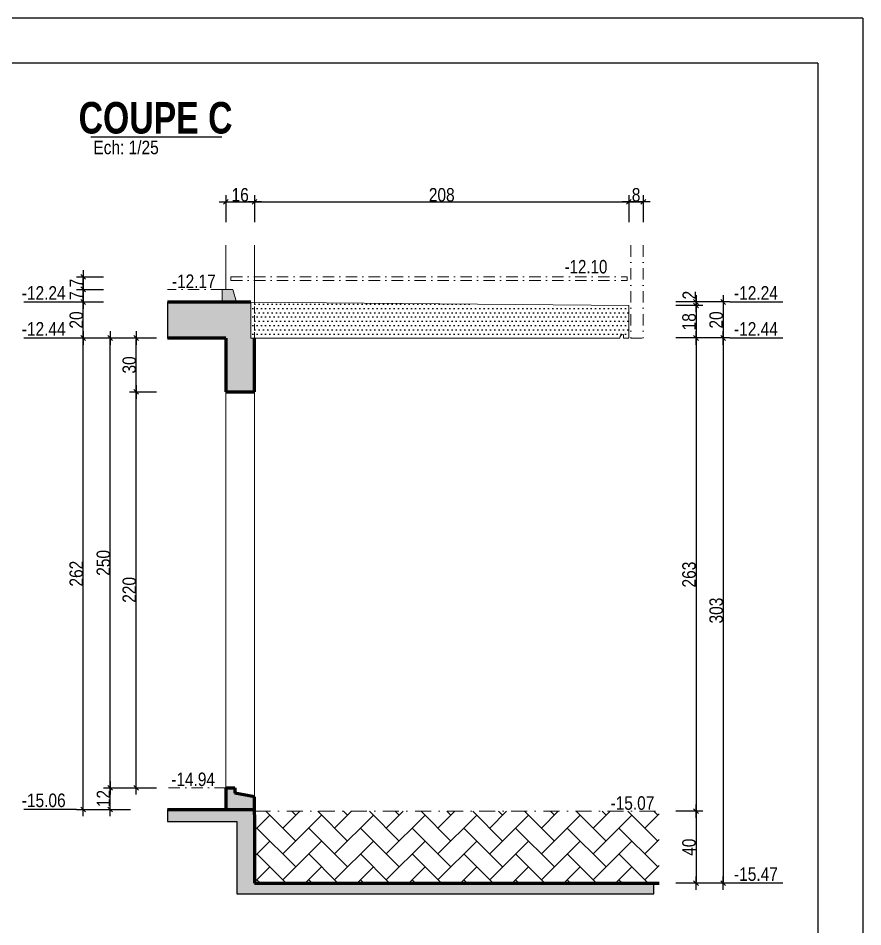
# Model space of a CAD drawing. Header units: millimetres. Extents: x -22 to 27383, y -3644 to 590.
# Drawn here: x 26444 to 27383, y -420 to 590 of the extents above; entities that cross this region are included whole.
import ezdxf
from ezdxf.enums import TextEntityAlignment as Align

# ---------------------------------------------------------------- set-up
doc = ezdxf.new("R2010")
doc.units = ezdxf.units.MM
doc.linetypes.add('CACHE', pattern=[9.525, 6.35, -3.175])
doc.linetypes.add('TIRETPTX2', pattern=[50.8, 25.4, -12.7, 0, -12.7])
for name, color, linetype in [('01-Cad 1', 2, 'Continuous'), ('01_cote_gen', 4, 'Continuous'), ('01_linteaux', 2, 'Continuous'), ('01_poch_BN', 9, 'Continuous'), ('01_poch_murs', 253, 'Continuous'), ('01_texte', 230, 'Continuous'), ('AA_COTES', 2, 'Continuous')]:
    doc.layers.add(name, color=color, linetype=linetype)
doc.layers.add('01_murs_coup', color=5, linetype='Continuous', lineweight=60)
doc.layers.add('01_tram_axes', color=2, linetype='TIRETPTX2', lineweight=9)
doc.styles.add('ARIAL NA', font='ARIALN.TTF')
doc.styles.add('impact', font='impact.ttf')
doc.styles.add('MATTE_TXT', font='arial.ttf')
doc.styles.add('STYLE2', font='ARIALN.TTF')
doc.dimstyles.new('JB25', dxfattribs={"dimscale": 0.1, "dimtxt": 150, "dimasz": 15, "dimexe": 0.1, "dimexo": 0.1, "dimgap": 0.09, "dimtad": 1, "dimdec": 1, "dimlfac": 0.5, "dimdsep": 46, "dimtxsty": 'STYLE2', "dimblk1": 'BOND_G', "dimblk2": 'BOND_D', "dimsah": 1, "dimcen": 1.5, "dimdle": 0.01, "dimse1": 1, "dimse2": 1, "dimclrd": 4, "dimclre": 2, "dimclrt": 6, "dimazin": 2, "dimtfac": 2.333333, "dimtdec": 1, "dimtix": 1, "dimtmove": 2, "dimatfit": 3, "dimldrblk": 'BOND_G', "dimfxl": 1, "dimtolj": 1, "dimtzin": 0, "dimarcsym": 0})

# ---------------------------------------------------------------- blocks, each defined once
blk = doc.blocks.new('BOND_G')
at = {"layer": 'AA_COTES', "color": 0}
for p, q in [((0, -5), (0, 15)), ((5, 0), (-5, 0)), ((1.77, 1.77), (-1.77, -1.77))]:
    blk.add_line(p, q, dxfattribs=at)
blk = doc.blocks.new('BOND_D')
at = {"layer": 'AA_COTES', "color": 0}
for p, q in [((5, 0), (-5, 0)), ((-1.77, -1.77), (1.77, 1.77)), ((0, 5), (0, -15))]:
    blk.add_line(p, q, dxfattribs=at)
blk = doc.blocks.new('*D2455')
at = {"layer": '01_cote_gen', "color": 4, "lineweight": -2, "transparency": 16777216}
blk.add_line((26708.1, 385.4), (27121.1, 385.4), dxfattribs=at)
at = {"layer": 'Defpoints', "color": 0, "transparency": 16777216}
for p in [(27122.6, 385.4), (26706.6, 320.6), (27122.6, 301.1)]:
    blk.add_point(p, dxfattribs=at)
at = {"layer": '01_cote_gen', "color": 4, "lineweight": -2, "transparency": 16777216, "xscale": 1.5, "yscale": 1.5, "zscale": 1.5, "rotation": 180}
blk.add_blockref('BOND_G', (26706.6, 385.4), dxfattribs=at)
at = {"layer": '01_cote_gen', "color": 4, "lineweight": -2, "transparency": 16777216, "xscale": 1.5, "yscale": 1.5, "zscale": 1.5}
blk.add_blockref('BOND_D', (27122.6, 385.4), dxfattribs=at)
at = {"layer": '01_cote_gen', "color": 6, "lineweight": 0, "transparency": 16777216, "insert": (26914.6, 393.1), "char_height": 15, "attachment_point": 5, "style": 'STYLE2'}
blk.add_mtext('\\A1;208', dxfattribs=at)
blk = doc.blocks.new('*D2457')
at = {"layer": '01_cote_gen', "color": 4, "lineweight": -2, "transparency": 16777216}
blk.add_line((27197.2, 268.6), (27197.2, 235.6), dxfattribs=at)
at = {"layer": 'Defpoints', "color": 0, "transparency": 16777216}
for p in [(27132.9, 270.1), (27132.9, 234.1), (27197.2, 234.1)]:
    blk.add_point(p, dxfattribs=at)
at = {"layer": '01_cote_gen', "color": 4, "lineweight": -2, "transparency": 16777216, "xscale": 1.5, "yscale": 1.5, "zscale": 1.5}
for name, p, rotation in [('BOND_G', (27197.2, 270.1), 90), ('BOND_D', (27197.2, 234.1), 270)]:
    blk.add_blockref(name, p, dxfattribs=dict(at, rotation=rotation))
at = {"layer": '01_cote_gen', "color": 6, "lineweight": 0, "transparency": 16777216, "insert": (27189.5, 252.1), "char_height": 15, "attachment_point": 5, "rotation": 90, "style": 'STYLE2'}
blk.add_mtext('\\A1;18', dxfattribs=at)
blk = doc.blocks.new('*D2458')
at = {"layer": '01_cote_gen', "color": 4, "lineweight": -2, "transparency": 16777216}
blk.add_line((27197.2, 272.6), (27197.2, 271.6), dxfattribs=at)
at = {"layer": 'Defpoints', "color": 0, "transparency": 16777216}
for p in [(26712.9, 274.1), (27132.9, 270.1), (27197.2, 270.1)]:
    blk.add_point(p, dxfattribs=at)
at = {"layer": '01_cote_gen', "color": 4, "lineweight": -2, "transparency": 16777216, "xscale": 1.5, "yscale": 1.5, "zscale": 1.5}
for name, p, rotation in [('BOND_G', (27197.2, 274.1), 90), ('BOND_D', (27197.2, 270.1), 270)]:
    blk.add_blockref(name, p, dxfattribs=dict(at, rotation=rotation))
at = {"layer": '01_cote_gen', "color": 6, "lineweight": 0, "transparency": 16777216, "insert": (27189.7, 281.7), "char_height": 15, "attachment_point": 5, "rotation": 90, "style": 'STYLE2'}
blk.add_mtext('\\A1;2', dxfattribs=at)
blk = doc.blocks.new('*D2456')
at = {"layer": '01_cote_gen', "color": 4, "lineweight": -2, "transparency": 16777216}
blk.add_line((27227.4, 272.6), (27227.4, 235.6), dxfattribs=at)
at = {"layer": 'Defpoints', "color": 0, "transparency": 16777216}
for p in [(27204.7, 274.1), (27204.7, 234.1), (27227.4, 234.1)]:
    blk.add_point(p, dxfattribs=at)
at = {"layer": '01_cote_gen', "color": 4, "lineweight": -2, "transparency": 16777216, "xscale": 1.5, "yscale": 1.5, "zscale": 1.5}
for name, p, rotation in [('BOND_G', (27227.4, 274.1), 90), ('BOND_D', (27227.4, 234.1), 270)]:
    blk.add_blockref(name, p, dxfattribs=dict(at, rotation=rotation))
at = {"layer": '01_cote_gen', "color": 6, "lineweight": 0, "transparency": 16777216, "insert": (27219.7, 254.1), "char_height": 15, "attachment_point": 5, "rotation": 90, "style": 'STYLE2'}
blk.add_mtext('\\A1;20', dxfattribs=at)
blk = doc.blocks.new('*D2459')
at = {"layer": '01_cote_gen', "color": 4, "lineweight": -2, "ltscale": 2, "transparency": 16777216}
blk.add_line((27124.1, 385.4), (27137.1, 385.4), dxfattribs=at)
at = {"layer": 'Defpoints', "color": 0, "ltscale": 2, "transparency": 16777216}
for p in [(27138.6, 385.4), (27122.6, 377.9), (27138.6, 337.1)]:
    blk.add_point(p, dxfattribs=at)
at = {"layer": '01_cote_gen', "color": 4, "lineweight": -2, "ltscale": 2, "transparency": 16777216, "xscale": 1.5, "yscale": 1.5, "zscale": 1.5, "rotation": 180}
blk.add_blockref('BOND_G', (27122.6, 385.4), dxfattribs=at)
at = {"layer": '01_cote_gen', "color": 4, "lineweight": -2, "ltscale": 2, "transparency": 16777216, "xscale": 1.5, "yscale": 1.5, "zscale": 1.5}
blk.add_blockref('BOND_D', (27138.6, 385.4), dxfattribs=at)
at = {"layer": '01_cote_gen', "color": 6, "lineweight": 0, "ltscale": 2, "transparency": 16777216, "insert": (27130.6, 393.1), "char_height": 15, "attachment_point": 5, "style": 'STYLE2'}
blk.add_mtext('\\A1;8', dxfattribs=at)
blk = doc.blocks.new('*D2461')
at = {"layer": '01_cote_gen', "color": 4, "lineweight": -2, "ltscale": 0.1, "transparency": 16777216}
blk.add_line((26516.1, 235.6), (26516.1, 272.6), dxfattribs=at)
at = {"layer": 'Defpoints', "color": 0, "ltscale": 0.1, "transparency": 16777216}
for p in [(26516.1, 274.1), (26559.4, 274.1), (26566.3, 234.1)]:
    blk.add_point(p, dxfattribs=at)
at = {"layer": '01_cote_gen', "color": 4, "lineweight": -2, "ltscale": 0.1, "transparency": 16777216, "xscale": 1.5, "yscale": 1.5, "zscale": 1.5}
for name, p, rotation in [('BOND_D', (26516.1, 274.1), 90), ('BOND_G', (26516.1, 234.1), 270)]:
    blk.add_blockref(name, p, dxfattribs=dict(at, rotation=rotation))
at = {"layer": '01_cote_gen', "color": 6, "ltscale": 0.1, "transparency": 16777216, "insert": (26508.5, 254.1), "char_height": 15, "attachment_point": 5, "rotation": 90, "style": 'STYLE2'}
blk.add_mtext('\\A1;20', dxfattribs=at)
blk = doc.blocks.new('*D2462')
at = {"layer": '01_cote_gen', "color": 4, "lineweight": -2, "ltscale": 0.1, "transparency": 16777216}
blk.add_line((26516.1, 275.6), (26516.1, 286.6), dxfattribs=at)
at = {"layer": 'Defpoints', "color": 0, "ltscale": 0.1, "transparency": 16777216}
for p in [(26516.1, 288.1), (26551.7, 288.1), (26551.7, 274.1)]:
    blk.add_point(p, dxfattribs=at)
at = {"layer": '01_cote_gen', "color": 4, "lineweight": -2, "ltscale": 0.1, "transparency": 16777216, "xscale": 1.5, "yscale": 1.5, "zscale": 1.5}
for name, p, rotation in [('BOND_D', (26516.1, 288.1), 90), ('BOND_G', (26516.1, 274.1), 270)]:
    blk.add_blockref(name, p, dxfattribs=dict(at, rotation=rotation))
at = {"layer": '01_cote_gen', "color": 6, "ltscale": 0.1, "transparency": 16777216, "insert": (26508.6, 281.1), "char_height": 15, "attachment_point": 5, "rotation": 90, "style": 'STYLE2'}
blk.add_mtext('\\A1;7', dxfattribs=at)
blk = doc.blocks.new('*D2460')
at = {"layer": '01_cote_gen', "color": 4, "lineweight": -2, "ltscale": 0.1, "transparency": 16777216}
blk.add_line((26516.1, 289.6), (26516.1, 300.6), dxfattribs=at)
at = {"layer": 'Defpoints', "color": 0, "ltscale": 0.1, "transparency": 16777216}
for p in [(26516.1, 302.1), (26637.9, 302.1), (26624.6, 288.1)]:
    blk.add_point(p, dxfattribs=at)
at = {"layer": '01_cote_gen', "color": 4, "lineweight": -2, "ltscale": 0.1, "transparency": 16777216, "xscale": 1.5, "yscale": 1.5, "zscale": 1.5}
for name, p, rotation in [('BOND_D', (26516.1, 302.1), 90), ('BOND_G', (26516.1, 288.1), 270)]:
    blk.add_blockref(name, p, dxfattribs=dict(at, rotation=rotation))
at = {"layer": '01_cote_gen', "color": 6, "ltscale": 0.1, "transparency": 16777216, "insert": (26508.6, 295.1), "char_height": 15, "attachment_point": 5, "rotation": 90, "style": 'STYLE2'}
blk.add_mtext('\\A1;7', dxfattribs=at)
blk = doc.blocks.new('*D2463')
at = {"layer": '01_cote_gen', "color": 4, "lineweight": -2, "transparency": 16777216}
blk.add_line((26676.1, 385.4), (26705.1, 385.4), dxfattribs=at)
at = {"layer": 'Defpoints', "color": 0, "transparency": 16777216}
for p in [(26706.6, 385.4), (26674.6, 337.1), (26706.6, 337.1)]:
    blk.add_point(p, dxfattribs=at)
at = {"layer": '01_cote_gen', "color": 4, "lineweight": -2, "transparency": 16777216, "xscale": 1.5, "yscale": 1.5, "zscale": 1.5, "rotation": 180}
blk.add_blockref('BOND_G', (26674.6, 385.4), dxfattribs=at)
at = {"layer": '01_cote_gen', "color": 4, "lineweight": -2, "transparency": 16777216, "xscale": 1.5, "yscale": 1.5, "zscale": 1.5}
blk.add_blockref('BOND_D', (26706.6, 385.4), dxfattribs=at)
at = {"layer": '01_cote_gen', "color": 6, "lineweight": 0, "transparency": 16777216, "insert": (26690.6, 393.1), "char_height": 15, "attachment_point": 5, "style": 'STYLE2'}
blk.add_mtext('\\A1;16', dxfattribs=at)
blk = doc.blocks.new('*D2464')
at = {"layer": '01_cote_gen', "color": 4, "lineweight": -2, "transparency": 16777216}
blk.add_line((26516.1, -288.4), (26516.1, 232.6), dxfattribs=at)
at = {"layer": 'Defpoints', "color": 0, "transparency": 16777216}
for p in [(26516.1, 234.1), (26538.6, 234.1), (26575, -289.9)]:
    blk.add_point(p, dxfattribs=at)
at = {"layer": '01_cote_gen', "color": 4, "lineweight": -2, "transparency": 16777216, "xscale": 1.5, "yscale": 1.5, "zscale": 1.5}
for name, p, rotation in [('BOND_D', (26516.1, 234.1), 90), ('BOND_G', (26516.1, -289.9), 270)]:
    blk.add_blockref(name, p, dxfattribs=dict(at, rotation=rotation))
at = {"layer": '01_cote_gen', "color": 6, "transparency": 16777216, "insert": (26508.5, -27.9), "char_height": 15, "attachment_point": 5, "rotation": 90, "style": 'STYLE2'}
blk.add_mtext('\\A1;262', dxfattribs=at)
blk = doc.blocks.new('*D2465')
at = {"layer": '01_cote_gen', "color": 4, "lineweight": -2, "transparency": 16777216}
blk.add_line((26546.2, -288.4), (26546.2, -267.4), dxfattribs=at)
at = {"layer": 'Defpoints', "color": 0, "transparency": 16777216}
for p in [(26546.2, -265.9), (26609.1, -265.9), (26610.4, -289.9)]:
    blk.add_point(p, dxfattribs=at)
at = {"layer": '01_cote_gen', "color": 4, "lineweight": -2, "transparency": 16777216, "xscale": 1.5, "yscale": 1.5, "zscale": 1.5}
for name, p, rotation in [('BOND_D', (26546.2, -265.9), 90), ('BOND_G', (26546.2, -289.9), 270)]:
    blk.add_blockref(name, p, dxfattribs=dict(at, rotation=rotation))
at = {"layer": '01_cote_gen', "color": 6, "transparency": 16777216, "insert": (26538.7, -277.9), "char_height": 15, "attachment_point": 5, "rotation": 90, "style": 'STYLE2'}
blk.add_mtext('\\A1;12', dxfattribs=at)
blk = doc.blocks.new('*D2466')
at = {"layer": '01_cote_gen', "color": 4, "lineweight": -2, "transparency": 16777216}
blk.add_line((26546.2, -264.4), (26546.2, 232.6), dxfattribs=at)
at = {"layer": 'Defpoints', "color": 0, "transparency": 16777216}
for p in [(26538.6, 234.1), (26546.2, 234.1), (26553.7, -265.9)]:
    blk.add_point(p, dxfattribs=at)
at = {"layer": '01_cote_gen', "color": 4, "lineweight": -2, "transparency": 16777216, "xscale": 1.5, "yscale": 1.5, "zscale": 1.5}
for name, p, rotation in [('BOND_D', (26546.2, 234.1), 90), ('BOND_G', (26546.2, -265.9), 270)]:
    blk.add_blockref(name, p, dxfattribs=dict(at, rotation=rotation))
at = {"layer": '01_cote_gen', "color": 6, "transparency": 16777216, "insert": (26538.6, -15.9), "char_height": 15, "attachment_point": 5, "rotation": 90, "style": 'STYLE2'}
blk.add_mtext('\\A1;250', dxfattribs=at)
blk = doc.blocks.new('*D2467')
at = {"layer": '01_cote_gen', "color": 4, "lineweight": -2, "transparency": 16777216}
blk.add_line((27227.4, 232.6), (27227.4, -370.4), dxfattribs=at)
at = {"layer": 'Defpoints', "color": 0, "transparency": 16777216}
for p in [(27174.7, 234.1), (27202.1, -371.9), (27227.4, -371.9)]:
    blk.add_point(p, dxfattribs=at)
at = {"layer": '01_cote_gen', "color": 4, "lineweight": -2, "transparency": 16777216, "xscale": 1.5, "yscale": 1.5, "zscale": 1.5}
for name, p, rotation in [('BOND_G', (27227.4, 234.1), 90), ('BOND_D', (27227.4, -371.9), 270)]:
    blk.add_blockref(name, p, dxfattribs=dict(at, rotation=rotation))
at = {"layer": '01_cote_gen', "color": 6, "transparency": 16777216, "insert": (27219.7, -68.9), "char_height": 15, "attachment_point": 5, "rotation": 90, "style": 'STYLE2'}
blk.add_mtext('\\A1;303', dxfattribs=at)
blk = doc.blocks.new('*D2468')
at = {"layer": '01_cote_gen', "color": 4, "lineweight": -2, "transparency": 16777216}
blk.add_line((27197.2, 232.6), (27197.2, -290.4), dxfattribs=at)
at = {"layer": 'Defpoints', "color": 0, "transparency": 16777216}
for p in [(27174.7, 234.1), (27137.5, -291.9), (27197.2, -291.9)]:
    blk.add_point(p, dxfattribs=at)
at = {"layer": '01_cote_gen', "color": 4, "lineweight": -2, "transparency": 16777216, "xscale": 1.5, "yscale": 1.5, "zscale": 1.5}
for name, p, rotation in [('BOND_G', (27197.2, 234.1), 90), ('BOND_D', (27197.2, -291.9), 270)]:
    blk.add_blockref(name, p, dxfattribs=dict(at, rotation=rotation))
at = {"layer": '01_cote_gen', "color": 6, "transparency": 16777216, "insert": (27189.5, -28.9), "char_height": 15, "attachment_point": 5, "rotation": 90, "style": 'STYLE2'}
blk.add_mtext('\\A1;263', dxfattribs=at)
blk = doc.blocks.new('*D2469')
at = {"layer": '01_cote_gen', "color": 4, "lineweight": -2, "transparency": 16777216}
blk.add_line((27197.2, -293.4), (27197.2, -370.4), dxfattribs=at)
at = {"layer": 'Defpoints', "color": 0, "transparency": 16777216}
for p in [(27121.3, -291.9), (27121.3, -371.9), (27197.2, -371.9)]:
    blk.add_point(p, dxfattribs=at)
at = {"layer": '01_cote_gen', "color": 4, "lineweight": -2, "transparency": 16777216, "xscale": 1.5, "yscale": 1.5, "zscale": 1.5}
for name, p, rotation in [('BOND_G', (27197.2, -291.9), 90), ('BOND_D', (27197.2, -371.9), 270)]:
    blk.add_blockref(name, p, dxfattribs=dict(at, rotation=rotation))
at = {"layer": '01_cote_gen', "color": 6, "transparency": 16777216, "insert": (27189.5, -331.9), "char_height": 15, "attachment_point": 5, "rotation": 90, "style": 'STYLE2'}
blk.add_mtext('\\A1;40', dxfattribs=at)
blk = doc.blocks.new('*D2470')
at = {"layer": '01_cote_gen', "color": 4, "lineweight": -2, "transparency": 16777216}
blk.add_line((26575.1, -264.4), (26575.1, 172.6), dxfattribs=at)
at = {"layer": 'Defpoints', "color": 0, "transparency": 16777216}
for p in [(26575.1, 174.1), (26674.6, 174.1), (26609.8, -265.9)]:
    blk.add_point(p, dxfattribs=at)
at = {"layer": '01_cote_gen', "color": 4, "lineweight": -2, "transparency": 16777216, "xscale": 1.5, "yscale": 1.5, "zscale": 1.5}
for name, p, rotation in [('BOND_D', (26575.1, 174.1), 90), ('BOND_G', (26575.1, -265.9), 270)]:
    blk.add_blockref(name, p, dxfattribs=dict(at, rotation=rotation))
at = {"layer": '01_cote_gen', "color": 6, "transparency": 16777216, "insert": (26567.4, -45.9), "char_height": 15, "attachment_point": 5, "rotation": 90, "style": 'STYLE2'}
blk.add_mtext('\\A1;220', dxfattribs=at)
blk = doc.blocks.new('*D2471')
at = {"layer": '01_cote_gen', "color": 4, "lineweight": -2, "transparency": 16777216}
blk.add_line((26575.1, 175.6), (26575.1, 232.6), dxfattribs=at)
at = {"layer": 'Defpoints', "color": 0, "transparency": 16777216}
for p in [(26568.7, 234.1), (26575.1, 234.1), (26597.6, 174.1)]:
    blk.add_point(p, dxfattribs=at)
at = {"layer": '01_cote_gen', "color": 4, "lineweight": -2, "transparency": 16777216, "xscale": 1.5, "yscale": 1.5, "zscale": 1.5}
for name, p, rotation in [('BOND_D', (26575.1, 234.1), 90), ('BOND_G', (26575.1, 174.1), 270)]:
    blk.add_blockref(name, p, dxfattribs=dict(at, rotation=rotation))
at = {"layer": '01_cote_gen', "color": 6, "transparency": 16777216, "insert": (26567.4, 204.1), "char_height": 15, "attachment_point": 5, "rotation": 90, "style": 'STYLE2'}
blk.add_mtext('\\A1;30', dxfattribs=at)

msp = doc.modelspace()

# ---------------------------------------------------------------- hatches: boundary and pattern name
at = {"layer": '01_poch_BN'}
h = msp.add_hatch(color=256, dxfattribs=at)
h.dxf.hatch_style = 1
h.paths.add_polyline_path([(26702.59, 274.05), (26609.75, 274.05), (26609.75, 234.05), (26674.59, 234.05), (26674.59, 174.05), (26706.59, 174.05), (26706.59, 234.05), (26702.59, 234.05)])
h.paths.add_polyline_path([(26682.59, 288.05), (26670.59, 288.05), (26670.59, 274.05), (26686.59, 274.05)])
h = msp.add_hatch(color=256, dxfattribs=at)
h.dxf.hatch_style = 1
h.paths.add_polyline_path([(26706.59, -295.95), (26706.59, -289.95), (26609.75, -289.95), (26609.75, -303.51), (26686.71, -303.51), (26686.71, -383.8), (27150.36, -383.8), (27150.36, -371.95), (26706.59, -371.95)])
h.paths.add_polyline_path([(26706.59, -275.95), (26684.59, -271.95), (26684.59, -265.95), (26674.59, -265.95), (26674.59, -289.95), (26706.59, -289.95)])
at = {"layer": '01_poch_murs', "ltscale": 5}
h = msp.add_hatch(dxfattribs=at)
h.set_pattern_fill('DOTS', color=256, scale=3)
h.set_pattern_definition([(0, (2889.7094, 23579.402), (2.38125, 4.7625), [0, -4.7625])])
edge = h.paths.add_edge_path()
edge.add_line((27122.59, 270.05), (26702.59, 274.05))
edge.add_line((26702.59, 274.05), (26702.59, 234.05))
edge.add_line((26702.59, 234.05), (27096.59, 234.05))
edge.add_arc((27100.59, 234.05), 4, 90, 180, ccw=False)
edge.add_line((27100.59, 238.05), (27100.59, 234.05))
edge.add_line((27100.59, 234.05), (27122.59, 234.05))
edge.add_line((27122.59, 234.05), (27122.59, 270.05))
at = {"layer": '01_poch_murs'}
h = msp.add_hatch(dxfattribs=at)
h.set_pattern_fill('AR-HBONE', color=256, scale=0.2)
h.set_pattern_definition([(45, (-274.632, 5.367), (3e-15, 28.73682), [60.96, -20.32]), (135, (-260.264, 19.735), (3e-15, 28.73682), [60.96, -20.32])])
h.paths.add_polyline_path([(27156.29, -291.95), (26706.59, -291.95), (26706.59, -295.95), (26706.59, -371.95), (27156.29, -371.95)])

# ---------------------------------------------------------------- linework, layer by layer
at = {"layer": '01-Cad 1'}
for p, q in [((27382.59, 589.54), (21255.74, 589.54)), ((27382.59, 589.54), (27382.59, -2125.46)), ((27332.59, 539.54), (21305.74, 539.54)), ((27332.59, 539.54), (27332.59, -2125.46))]:
    msp.add_line(p, q, dxfattribs=at)
at = {"layer": '01_linteaux', "lineweight": 0}
for p, q in [((26674.59, 337.11), (26674.59, 288.05)), ((26706.59, 337.11), (26706.59, 274.02)), ((26674.59, -265.95), (26674.59, 174.05)), ((26706.59, -275.95), (26706.59, 174.05))]:
    msp.add_line(p, q, dxfattribs=at)
at = {"layer": '01_linteaux', "linetype": 'CACHE', "lineweight": 0}
msp.add_line((26706.59, 234.05), (26706.59, 274.02), dxfattribs=at)
at = {"layer": '01_murs_coup', "linetype": 'Continuous', "lineweight": 0}
for p, q in [((26670.59, 288.05), (26682.59, 288.05)), ((26670.59, 288.05), (26670.59, 274.05)), ((26682.59, 288.05), (26686.59, 274.05)), ((26702.59, 274.05), (26702.59, 234.05)), ((26702.59, 274.05), (27122.59, 270.05)), ((27122.59, 270.05), (27122.59, 234.05)), ((26702.59, 234.05), (27112.59, 234.05)), ((27116.59, 238.05), (27116.59, 234.05)), ((27116.59, 234.05), (27122.59, 234.05))]:
    msp.add_line(p, q, dxfattribs=at)
at = {"layer": '01_murs_coup'}
for p, q in [((26702.59, 274.05), (26609.75, 274.05)), ((26674.59, 234.05), (26609.75, 234.05)), ((26674.59, 234.05), (26674.59, 174.05)), ((26706.59, 174.05), (26706.59, 234.05)), ((26674.59, 174.05), (26706.59, 174.05)), ((26674.59, -265.95), (26684.59, -265.95)), ((26674.59, -265.95), (26674.59, -289.95)), ((26684.59, -265.95), (26684.59, -271.95)), ((26706.59, -275.95), (26684.59, -271.95)), ((26706.59, -295.95), (26706.59, -275.95)), ((26609.75, -289.95), (26706.59, -289.95)), ((26706.59, -295.95), (26706.59, -371.95)), ((26706.59, -371.95), (27156.29, -371.95))]:
    msp.add_line(p, q, dxfattribs=at)
at = {"layer": '01_murs_coup', "linetype": 'Continuous', "lineweight": 0}
msp.add_arc((27116.59, 234.05), 4, 90, 180, dxfattribs=at)
at = {"layer": '01_poch_BN', "ltscale": 0.1}
msp.add_line((26609.75, 274.05), (26609.75, 234.05), dxfattribs=at)
at = {"layer": '01_poch_BN'}
for p, q in [((26609.75, -289.95), (26609.75, -303.51)), ((26609.75, -303.51), (26686.71, -303.51)), ((26686.71, -303.51), (26686.71, -383.8)), ((27150.36, -383.8), (27150.36, -371.95)), ((26686.71, -383.8), (27150.36, -383.8))]:
    msp.add_line(p, q, dxfattribs=at)
at = {"layer": '01_texte'}
for p, q in [((26524.72, 457.75), (26670.32, 457.75)), ((26508.62, 274.05), (26450.3, 274.05)), ((27293.69, 274.05), (27234.86, 274.05)), ((26508.62, 234.05), (26450.3, 234.05)), ((27293.69, 234.05), (27234.86, 234.05)), ((26508.62, -289.95), (26450.3, -289.95)), ((27293.69, -371.95), (27234.86, -371.95))]:
    msp.add_line(p, q, dxfattribs=at)
at = {"layer": '01_tram_axes', "ltscale": 0.5}
for p, q in [((27124.59, 337.11), (27124.59, 234.05)), ((27138.59, 337.11), (27138.59, 234.05)), ((26680.37, 302.05), (27120.59, 302.05)), ((26680.37, 302.05), (26680.37, 298.05)), ((26680.37, 298.05), (27120.59, 298.05)), ((27120.59, 302.05), (27120.59, 298.05)), ((26670.59, 288.05), (26609.75, 288.05)), ((27124.59, 234.05), (27138.59, 234.05)), ((26674.59, -265.95), (26609.75, -265.95))]:
    msp.add_line(p, q, dxfattribs=at)
at = {"layer": '01_tram_axes', "ltscale": 0.7}
msp.add_line((26706.59, -291.95), (27156.29, -291.95), dxfattribs=at)

# ---------------------------------------------------------------- texts
at = {"layer": '01_texte', "style": 'impact'}
msp.add_text('COUPE C', height=35, dxfattribs=at).set_placement((26596.53, 478.85), align=Align.MIDDLE)
at = {"layer": '01_texte'}
for s, style, p in [('Ech: 1/25', 'STYLE2', (26527.45, 438.35)), ('-12.17', 'ARIAL NA', (26614.69, 289.62)), ('-12.24', 'ARIAL NA', (26447.88, 276.67)), ('-12.24', 'ARIAL NA', (27239.46, 276.67)), ('-12.44', 'ARIAL NA', (26447.88, 236.67)), ('-12.44', 'ARIAL NA', (27239.46, 236.67)), ('-14.94', 'ARIAL NA', (26613.93, -263.95)), ('-15.06', 'ARIAL NA', (26447.88, -287.33)), ('-15.07', 'ARIAL NA', (27102.18, -290.34)), ('-15.47', 'ARIAL NA', (27239.46, -369.33))]:
    msp.add_text(s, height=15, dxfattribs=dict(at, style=style)).set_placement(p)
at = {"layer": '01_texte', "style": 'MATTE_TXT', "width": 0.8}
msp.add_text('-12.10', height=15, dxfattribs=at).set_placement((27074.93, 301.3), align=Align.BOTTOM_CENTER)

# ---------------------------------------------------------------- dimensions: what is measured, and where the dimension line sits
at = {"layer": '01_cote_gen', "lineweight": 0}
for base, p1, p2, picture, middle in [((26706.59, 385.44), (26674.59, 337.11), (26706.59, 337.11), '*D2463', (26690.59, 393.11)), ((27122.59, 385.44), (26706.59, 320.57), (27122.59, 301.14), '*D2455', (26914.59, 393.11))]:
    dim = msp.add_linear_dim(base=base, p1=p1, p2=p2, dimstyle='JB25', dxfattribs=at)
    dim.commit()
    dim.dimension.update_dxf_attribs({"geometry": picture, "text_midpoint": middle})
at = {"layer": '01_cote_gen', "lineweight": 0, "ltscale": 2}
dim = msp.add_linear_dim(base=(27138.59, 385.44), p1=(27122.59, 377.94), p2=(27138.59, 337.11), dimstyle='JB25', dxfattribs=at)
dim.commit()
dim.dimension.update_dxf_attribs({"geometry": '*D2459', "text_midpoint": (27130.59, 393.11)})
at = {"layer": '01_cote_gen', "ltscale": 0.1}
for base, p1, p2, picture, middle in [((26516.12, 302.05), (26624.56, 288.05), (26637.93, 302.05), '*D2460', (26508.61, 295.05)), ((26516.12, 288.05), (26551.73, 274.05), (26551.73, 288.05), '*D2462', (26508.61, 281.05)), ((26516.12, 274.05), (26566.3, 234.05), (26559.39, 274.05), '*D2461', (26508.45, 254.05))]:
    dim = msp.add_linear_dim(base=base, p1=p1, p2=p2, angle=90, dimstyle='JB25', dxfattribs=at)
    dim.commit()
    dim.dimension.update_dxf_attribs({"geometry": picture, "text_midpoint": middle})
at = {"layer": '01_cote_gen', "lineweight": 0}
dim = msp.add_linear_dim(base=(27197.21, 270.05), p1=(26712.87, 274.05), p2=(27132.87, 270.05), angle=90, dimstyle='JB25', dxfattribs=at)
dim.commit()
dim.dimension.update_dxf_attribs({"geometry": '*D2458', "text_midpoint": (27189.67, 281.66), "dimtype": 160})
for base, p1, p2, picture, middle in [((27197.21, 234.05), (27132.87, 270.05), (27132.87, 234.05), '*D2457', (27189.54, 252.05)), ((27227.36, 234.05), (27204.71, 274.05), (27204.71, 234.05), '*D2456', (27219.7, 254.05))]:
    dim = msp.add_linear_dim(base=base, p1=p1, p2=p2, angle=90, dimstyle='JB25', dxfattribs=at)
    dim.commit()
    dim.dimension.update_dxf_attribs({"geometry": picture, "text_midpoint": middle})
at = {"layer": '01_cote_gen'}
for base, p1, p2, picture, middle in [((26516.12, 234.05), (26575.01, -289.95), (26538.62, 234.05), '*D2464', (26508.45, -27.95)), ((26546.23, 234.05), (26553.73, -265.95), (26538.62, 234.05), '*D2466', (26538.56, -15.95)), ((26575.06, 234.05), (26597.56, 174.05), (26568.73, 234.05), '*D2471', (26567.39, 204.05)), ((27197.21, -291.95), (27174.71, 234.05), (27137.46, -291.95), '*D2468', (27189.54, -28.95)), ((27227.36, -371.95), (27174.71, 234.05), (27202.12, -371.95), '*D2467', (27219.7, -68.95)), ((26575.06, 174.05), (26609.75, -265.95), (26674.59, 174.05), '*D2470', (26567.39, -45.95)), ((26546.23, -265.95), (26610.36, -289.95), (26609.14, -265.95), '*D2465', (26538.69, -277.95)), ((27197.21, -371.95), (27121.25, -291.95), (27121.25, -371.95), '*D2469', (27189.54, -331.95))]:
    dim = msp.add_linear_dim(base=base, p1=p1, p2=p2, angle=90, dimstyle='JB25', dxfattribs=at)
    dim.commit()
    dim.dimension.update_dxf_attribs({"geometry": picture, "text_midpoint": middle})

doc.saveas('drawing.dxf')
